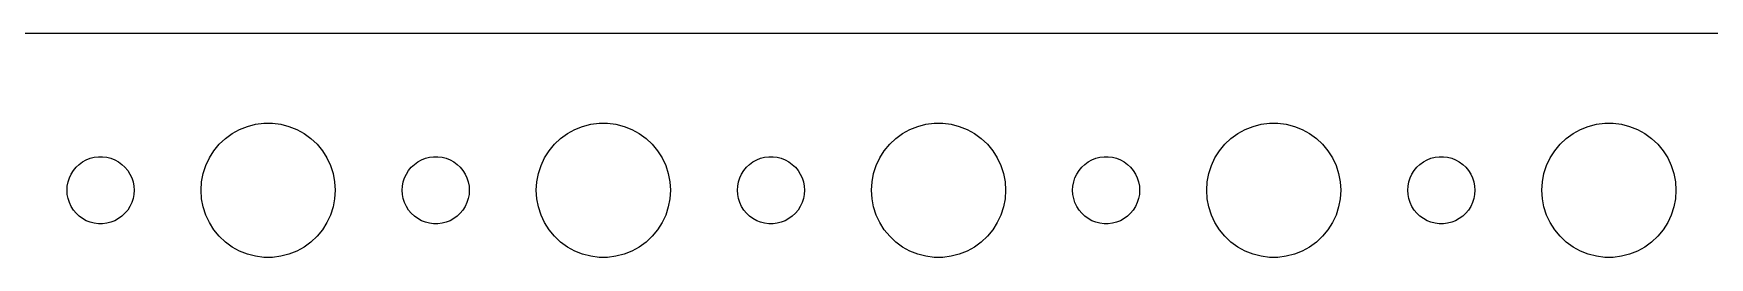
# Model space of a CAD drawing. Header units: metres. Extents: x -150 to 150, y -149 to 149.
# Drawn here: x -3 to 72, y 139.5 to 149.5 of the extents above; entities that cross this region are included whole.
import ezdxf

# ---------------------------------------------------------------- set-up
doc = ezdxf.new("R2010")
doc.units = ezdxf.units.M

msp = doc.modelspace()

# ---------------------------------------------------------------- linework, layer by layer
for p, q in [((144.814, 149.49), (-144.814, 149.49)), ((5.31308, 144.554), (5.58772, 144.812)), ((5.58772, 144.812), (5.89252, 145.033)), ((5.89252, 145.033), (6.22266, 145.214)), ((6.22266, 145.214), (6.57294, 145.353)), ((6.57294, 145.353), (6.93785, 145.447)), ((6.93785, 145.447), (7.31161, 145.494)), ((7.31161, 145.494), (7.68837, 145.494)), ((7.68837, 145.494), (8.06213, 145.447)), ((8.06213, 145.447), (8.42705, 145.353)), ((8.42705, 145.353), (8.77733, 145.214)), ((8.77733, 145.214), (9.10747, 145.033)), ((9.10747, 145.033), (9.41226, 144.812)), ((9.41226, 144.812), (9.6869, 144.554)), ((20.3131, 144.554), (20.5877, 144.812)), ((20.5877, 144.812), (20.8925, 145.033)), ((20.8925, 145.033), (21.2227, 145.214)), ((21.2227, 145.214), (21.5729, 145.353)), ((21.5729, 145.353), (21.9379, 145.447)), ((21.9379, 145.447), (22.3116, 145.494)), ((22.3116, 145.494), (22.6884, 145.494)), ((22.6884, 145.494), (23.0621, 145.447)), ((23.0621, 145.447), (23.427, 145.353)), ((23.427, 145.353), (23.7773, 145.214)), ((23.7773, 145.214), (24.1075, 145.033)), ((24.1075, 145.033), (24.4123, 144.812)), ((24.4123, 144.812), (24.6869, 144.554)), ((35.3131, 144.554), (35.5877, 144.812)), ((35.5877, 144.812), (35.8925, 145.033)), ((35.8925, 145.033), (36.2227, 145.214)), ((36.2227, 145.214), (36.5729, 145.353)), ((36.5729, 145.353), (36.9379, 145.447)), ((36.9379, 145.447), (37.3116, 145.494)), ((37.3116, 145.494), (37.6884, 145.494)), ((37.6884, 145.494), (38.0621, 145.447)), ((38.0621, 145.447), (38.427, 145.353)), ((38.427, 145.353), (38.7773, 145.214)), ((38.7773, 145.214), (39.1075, 145.033)), ((39.1075, 145.033), (39.4123, 144.812)), ((39.4123, 144.812), (39.6869, 144.554)), ((50.3131, 144.554), (50.5877, 144.812)), ((50.5877, 144.812), (50.8925, 145.033)), ((50.8925, 145.033), (51.2227, 145.214)), ((51.2227, 145.214), (51.5729, 145.353)), ((51.5729, 145.353), (51.9379, 145.447)), ((51.9379, 145.447), (52.3116, 145.494)), ((52.3116, 145.494), (52.6884, 145.494)), ((52.6884, 145.494), (53.0621, 145.447)), ((53.0621, 145.447), (53.427, 145.353)), ((53.427, 145.353), (53.7773, 145.214)), ((53.7773, 145.214), (54.1075, 145.033)), ((54.1075, 145.033), (54.4123, 144.812)), ((54.4123, 144.812), (54.6869, 144.554)), ((65.3131, 144.554), (65.5877, 144.812)), ((65.5877, 144.812), (65.8925, 145.033)), ((65.8925, 145.033), (66.2227, 145.214)), ((66.2227, 145.214), (66.573, 145.353)), ((66.573, 145.353), (66.9379, 145.447)), ((66.9379, 145.447), (67.3116, 145.494)), ((67.3116, 145.494), (67.6884, 145.494)), ((67.6884, 145.494), (68.0621, 145.447)), ((68.0621, 145.447), (68.427, 145.353)), ((68.427, 145.353), (68.7773, 145.214)), ((68.7773, 145.214), (69.1075, 145.033)), ((69.1075, 145.033), (69.4123, 144.812)), ((69.4123, 144.812), (69.6869, 144.554)), ((4.87108, 143.945), (5.07294, 144.263)), ((5.07294, 144.263), (5.31308, 144.554)), ((9.6869, 144.554), (9.92705, 144.263)), ((9.92705, 144.263), (10.1289, 143.945)), ((19.8711, 143.945), (20.0729, 144.263)), ((20.0729, 144.263), (20.3131, 144.554)), ((24.6869, 144.554), (24.927, 144.263)), ((24.927, 144.263), (25.1289, 143.945)), ((34.8711, 143.945), (35.0729, 144.263)), ((35.0729, 144.263), (35.3131, 144.554)), ((39.6869, 144.554), (39.927, 144.263)), ((39.927, 144.263), (40.1289, 143.945)), ((49.8711, 143.945), (50.0729, 144.263)), ((50.0729, 144.263), (50.3131, 144.554)), ((54.6869, 144.554), (54.927, 144.263)), ((54.927, 144.263), (55.1289, 143.945)), ((64.8711, 143.945), (65.073, 144.263)), ((65.073, 144.263), (65.3131, 144.554)), ((69.6869, 144.554), (69.927, 144.263)), ((69.927, 144.263), (70.1289, 143.945)), ((-1.31445, 143.223), (-1.21352, 143.382)), ((-1.21352, 143.382), (-1.09344, 143.527)), ((-1.09344, 143.527), (-0.95613, 143.656)), ((-0.95613, 143.656), (-0.80373, 143.766)), ((-0.80373, 143.766), (-0.63866, 143.857)), ((-0.63866, 143.857), (-0.46352, 143.927)), ((-0.46352, 143.927), (-0.28107, 143.973)), ((-0.28107, 143.973), (-0.09418, 143.997)), ((-0.09418, 143.997), (0.09418, 143.997)), ((0.09418, 143.997), (0.28107, 143.973)), ((0.28107, 143.973), (0.46352, 143.927)), ((0.46352, 143.927), (0.63866, 143.857)), ((0.63866, 143.857), (0.80373, 143.766)), ((0.80373, 143.766), (0.95613, 143.656)), ((0.95613, 143.656), (1.09344, 143.527)), ((1.09344, 143.527), (1.21352, 143.382)), ((1.21352, 143.382), (1.31445, 143.223)), ((4.59424, 143.246), (4.71066, 143.604)), ((4.71066, 143.604), (4.87108, 143.945)), ((10.1289, 143.945), (10.2893, 143.604)), ((10.2893, 143.604), (10.4057, 143.246)), ((13.6855, 143.223), (13.7865, 143.382)), ((13.7865, 143.382), (13.9065, 143.527)), ((13.9065, 143.527), (14.0439, 143.656)), ((14.0439, 143.656), (14.1963, 143.766)), ((14.1963, 143.766), (14.3613, 143.857)), ((14.3613, 143.857), (14.5365, 143.927)), ((14.5365, 143.927), (14.7189, 143.973)), ((14.7189, 143.973), (14.9058, 143.997)), ((14.9058, 143.997), (15.0942, 143.997)), ((15.0942, 143.997), (15.2811, 143.973)), ((15.2811, 143.973), (15.4635, 143.927)), ((15.4635, 143.927), (15.6387, 143.857)), ((15.6387, 143.857), (15.8037, 143.766)), ((15.8037, 143.766), (15.9561, 143.656)), ((15.9561, 143.656), (16.0934, 143.527)), ((16.0934, 143.527), (16.2135, 143.382)), ((16.2135, 143.382), (16.3145, 143.223)), ((19.5942, 143.246), (19.7107, 143.604)), ((19.7107, 143.604), (19.8711, 143.945)), ((25.1289, 143.945), (25.2893, 143.604)), ((25.2893, 143.604), (25.4057, 143.246)), ((28.6855, 143.223), (28.7865, 143.382)), ((28.7865, 143.382), (28.9065, 143.527)), ((28.9065, 143.527), (29.0439, 143.656)), ((29.0439, 143.656), (29.1963, 143.766)), ((29.1963, 143.766), (29.3613, 143.857)), ((29.3613, 143.857), (29.5365, 143.927)), ((29.5365, 143.927), (29.7189, 143.973)), ((29.7189, 143.973), (29.9058, 143.997)), ((29.9058, 143.997), (30.0942, 143.997)), ((30.0942, 143.997), (30.2811, 143.973)), ((30.2811, 143.973), (30.4635, 143.927)), ((30.4635, 143.927), (30.6387, 143.857)), ((30.6387, 143.857), (30.8037, 143.766)), ((30.8037, 143.766), (30.9561, 143.656)), ((30.9561, 143.656), (31.0934, 143.527)), ((31.0934, 143.527), (31.2135, 143.382)), ((31.2135, 143.382), (31.3145, 143.223)), ((34.5942, 143.246), (34.7107, 143.604)), ((34.7107, 143.604), (34.8711, 143.945)), ((40.1289, 143.945), (40.2893, 143.604)), ((40.2893, 143.604), (40.4057, 143.246)), ((43.6855, 143.223), (43.7865, 143.382)), ((43.7865, 143.382), (43.9065, 143.527)), ((43.9065, 143.527), (44.0439, 143.656)), ((44.0439, 143.656), (44.1963, 143.766)), ((44.1963, 143.766), (44.3613, 143.857)), ((44.3613, 143.857), (44.5365, 143.927)), ((44.5365, 143.927), (44.7189, 143.973)), ((44.7189, 143.973), (44.9058, 143.997)), ((44.9058, 143.997), (45.0942, 143.997)), ((45.0942, 143.997), (45.2811, 143.973)), ((45.2811, 143.973), (45.4635, 143.927)), ((45.4635, 143.927), (45.6387, 143.857)), ((45.6387, 143.857), (45.8037, 143.766)), ((45.8037, 143.766), (45.9561, 143.656)), ((45.9561, 143.656), (46.0934, 143.527)), ((46.0934, 143.527), (46.2135, 143.382)), ((46.2135, 143.382), (46.3145, 143.223)), ((49.5942, 143.246), (49.7107, 143.604)), ((49.7107, 143.604), (49.8711, 143.945)), ((55.1289, 143.945), (55.2893, 143.604)), ((55.2893, 143.604), (55.4057, 143.246)), ((58.6855, 143.223), (58.7865, 143.382)), ((58.7865, 143.382), (58.9065, 143.527)), ((58.9065, 143.527), (59.0439, 143.656)), ((59.0439, 143.656), (59.1963, 143.766)), ((59.1963, 143.766), (59.3613, 143.857)), ((59.3613, 143.857), (59.5365, 143.927)), ((59.5365, 143.927), (59.7189, 143.973)), ((59.7189, 143.973), (59.9058, 143.997)), ((59.9058, 143.997), (60.0942, 143.997)), ((60.0942, 143.997), (60.2811, 143.973)), ((60.2811, 143.973), (60.4635, 143.927)), ((60.4635, 143.927), (60.6387, 143.857)), ((60.6387, 143.857), (60.8037, 143.766)), ((60.8037, 143.766), (60.9561, 143.656)), ((60.9561, 143.656), (61.0934, 143.527)), ((61.0934, 143.527), (61.2135, 143.382)), ((61.2135, 143.382), (61.3145, 143.223)), ((64.5943, 143.246), (64.7107, 143.604)), ((64.7107, 143.604), (64.8711, 143.945)), ((70.1289, 143.945), (70.2893, 143.604)), ((70.2893, 143.604), (70.4057, 143.246)), ((-1.5, 142.5), (-1.48816, 142.688)), ((-1.48816, 142.312), (-1.5, 142.5)), ((-1.48816, 142.688), (-1.45287, 142.873)), ((-1.45287, 142.873), (-1.39465, 143.052)), ((-1.39465, 143.052), (-1.31445, 143.223)), ((1.31445, 143.223), (1.39465, 143.052)), ((1.39465, 143.052), (1.45287, 142.873)), ((1.45287, 142.873), (1.48816, 142.688)), ((1.48816, 142.688), (1.5, 142.5)), ((1.5, 142.5), (1.48816, 142.312)), ((4.5, 142.5), (4.52365, 142.876)), ((4.52365, 142.124), (4.5, 142.5)), ((4.52365, 142.876), (4.59424, 143.246)), ((10.4057, 143.246), (10.4763, 142.876)), ((10.4763, 142.876), (10.5, 142.5)), ((10.5, 142.5), (10.4763, 142.124)), ((13.5, 142.5), (13.5118, 142.688)), ((13.5118, 142.312), (13.5, 142.5)), ((13.5118, 142.688), (13.5471, 142.873)), ((13.5471, 142.873), (13.6053, 143.052)), ((13.6053, 143.052), (13.6855, 143.223)), ((16.3145, 143.223), (16.3947, 143.052)), ((16.3947, 143.052), (16.4529, 142.873)), ((16.4529, 142.873), (16.4882, 142.688)), ((16.4882, 142.688), (16.5, 142.5)), ((16.5, 142.5), (16.4882, 142.312)), ((19.5, 142.5), (19.5237, 142.876)), ((19.5237, 142.124), (19.5, 142.5)), ((19.5237, 142.876), (19.5942, 143.246)), ((25.4057, 143.246), (25.4763, 142.876)), ((25.4763, 142.876), (25.5, 142.5)), ((25.5, 142.5), (25.4763, 142.124)), ((28.5, 142.5), (28.5118, 142.688)), ((28.5118, 142.312), (28.5, 142.5)), ((28.5118, 142.688), (28.5471, 142.873)), ((28.5471, 142.873), (28.6053, 143.052)), ((28.6053, 143.052), (28.6855, 143.223)), ((31.3145, 143.223), (31.3947, 143.052)), ((31.3947, 143.052), (31.4529, 142.873)), ((31.4529, 142.873), (31.4882, 142.688)), ((31.4882, 142.688), (31.5, 142.5)), ((31.5, 142.5), (31.4882, 142.312)), ((34.5, 142.5), (34.5237, 142.876)), ((34.5237, 142.124), (34.5, 142.5)), ((34.5237, 142.876), (34.5942, 143.246)), ((40.4057, 143.246), (40.4763, 142.876)), ((40.4763, 142.876), (40.5, 142.5)), ((40.5, 142.5), (40.4763, 142.124)), ((43.5, 142.5), (43.5118, 142.688)), ((43.5118, 142.312), (43.5, 142.5)), ((43.5118, 142.688), (43.5471, 142.873)), ((43.5471, 142.873), (43.6053, 143.052)), ((43.6053, 143.052), (43.6855, 143.223)), ((46.3145, 143.223), (46.3947, 143.052)), ((46.3947, 143.052), (46.4529, 142.873)), ((46.4529, 142.873), (46.4882, 142.688)), ((46.4882, 142.688), (46.5, 142.5)), ((46.5, 142.5), (46.4882, 142.312)), ((49.5, 142.5), (49.5237, 142.876)), ((49.5237, 142.124), (49.5, 142.5)), ((49.5237, 142.876), (49.5942, 143.246)), ((55.4057, 143.246), (55.4763, 142.876)), ((55.4763, 142.876), (55.5, 142.5)), ((55.5, 142.5), (55.4763, 142.124)), ((58.5, 142.5), (58.5118, 142.688)), ((58.5118, 142.312), (58.5, 142.5)), ((58.5118, 142.688), (58.5471, 142.873)), ((58.5471, 142.873), (58.6053, 143.052)), ((58.6053, 143.052), (58.6855, 143.223)), ((61.3145, 143.223), (61.3947, 143.052)), ((61.3947, 143.052), (61.4529, 142.873)), ((61.4529, 142.873), (61.4882, 142.688)), ((61.4882, 142.688), (61.5, 142.5)), ((61.5, 142.5), (61.4882, 142.312)), ((64.5, 142.5), (64.5237, 142.876)), ((64.5237, 142.124), (64.5, 142.5)), ((64.5237, 142.876), (64.5943, 143.246)), ((70.4057, 143.246), (70.4763, 142.876)), ((70.4763, 142.876), (70.5, 142.5)), ((70.5, 142.5), (70.4763, 142.124)), ((-1.45287, 142.127), (-1.48816, 142.312)), ((-1.39465, 141.948), (-1.45287, 142.127)), ((-1.31445, 141.777), (-1.39465, 141.948)), ((-1.21352, 141.618), (-1.31445, 141.777)), ((1.31445, 141.777), (1.21352, 141.618)), ((1.39465, 141.948), (1.31445, 141.777)), ((1.45287, 142.127), (1.39465, 141.948)), ((1.48816, 142.312), (1.45287, 142.127)), ((4.59424, 141.754), (4.52365, 142.124)), ((4.71066, 141.396), (4.59424, 141.754)), ((10.4057, 141.754), (10.2893, 141.396)), ((10.4763, 142.124), (10.4057, 141.754)), ((13.5471, 142.127), (13.5118, 142.312)), ((13.6053, 141.948), (13.5471, 142.127)), ((13.6855, 141.777), (13.6053, 141.948)), ((13.7865, 141.618), (13.6855, 141.777)), ((16.3145, 141.777), (16.2135, 141.618)), ((16.3947, 141.948), (16.3145, 141.777)), ((16.4529, 142.127), (16.3947, 141.948)), ((16.4882, 142.312), (16.4529, 142.127)), ((19.5942, 141.754), (19.5237, 142.124)), ((19.7107, 141.396), (19.5942, 141.754)), ((25.4057, 141.754), (25.2893, 141.396)), ((25.4763, 142.124), (25.4057, 141.754)), ((28.5471, 142.127), (28.5118, 142.312)), ((28.6053, 141.948), (28.5471, 142.127)), ((28.6855, 141.777), (28.6053, 141.948)), ((28.7865, 141.618), (28.6855, 141.777)), ((31.3145, 141.777), (31.2135, 141.618)), ((31.3947, 141.948), (31.3145, 141.777)), ((31.4529, 142.127), (31.3947, 141.948)), ((31.4882, 142.312), (31.4529, 142.127)), ((34.5942, 141.754), (34.5237, 142.124)), ((34.7107, 141.396), (34.5942, 141.754)), ((40.4057, 141.754), (40.2893, 141.396)), ((40.4763, 142.124), (40.4057, 141.754)), ((43.5471, 142.127), (43.5118, 142.312)), ((43.6053, 141.948), (43.5471, 142.127)), ((43.6855, 141.777), (43.6053, 141.948)), ((43.7865, 141.618), (43.6855, 141.777)), ((46.3145, 141.777), (46.2135, 141.618)), ((46.3947, 141.948), (46.3145, 141.777)), ((46.4529, 142.127), (46.3947, 141.948)), ((46.4882, 142.312), (46.4529, 142.127)), ((49.5942, 141.754), (49.5237, 142.124)), ((49.7107, 141.396), (49.5942, 141.754)), ((55.4057, 141.754), (55.2893, 141.396)), ((55.4763, 142.124), (55.4057, 141.754)), ((58.5471, 142.127), (58.5118, 142.312)), ((58.6053, 141.948), (58.5471, 142.127)), ((58.6855, 141.777), (58.6053, 141.948)), ((58.7865, 141.618), (58.6855, 141.777)), ((61.3145, 141.777), (61.2135, 141.618)), ((61.3947, 141.948), (61.3145, 141.777)), ((61.4529, 142.127), (61.3947, 141.948)), ((61.4882, 142.312), (61.4529, 142.127)), ((64.5943, 141.754), (64.5237, 142.124)), ((64.7107, 141.396), (64.5943, 141.754)), ((70.4057, 141.754), (70.2893, 141.396)), ((70.4763, 142.124), (70.4057, 141.754)), ((-1.09344, 141.473), (-1.21352, 141.618)), ((-0.95613, 141.344), (-1.09344, 141.473)), ((-0.80373, 141.234), (-0.95613, 141.344)), ((-0.63866, 141.143), (-0.80373, 141.234)), ((-0.46352, 141.073), (-0.63866, 141.143)), ((-0.28107, 141.027), (-0.46352, 141.073)), ((-0.09418, 141.003), (-0.28107, 141.027)), ((0.09418, 141.003), (-0.09418, 141.003)), ((0.28107, 141.027), (0.09418, 141.003)), ((0.46352, 141.073), (0.28107, 141.027)), ((0.63866, 141.143), (0.46352, 141.073)), ((0.80373, 141.234), (0.63866, 141.143)), ((0.95613, 141.344), (0.80373, 141.234)), ((1.09344, 141.473), (0.95613, 141.344)), ((1.21352, 141.618), (1.09344, 141.473)), ((4.87108, 141.055), (4.71066, 141.396)), ((5.07294, 140.737), (4.87108, 141.055)), ((10.1289, 141.055), (9.92705, 140.737)), ((10.2893, 141.396), (10.1289, 141.055)), ((13.9065, 141.473), (13.7865, 141.618)), ((14.0439, 141.344), (13.9065, 141.473)), ((14.1963, 141.234), (14.0439, 141.344)), ((14.3613, 141.143), (14.1963, 141.234)), ((14.5365, 141.073), (14.3613, 141.143)), ((14.7189, 141.027), (14.5365, 141.073)), ((14.9058, 141.003), (14.7189, 141.027)), ((15.0942, 141.003), (14.9058, 141.003)), ((15.2811, 141.027), (15.0942, 141.003)), ((15.4635, 141.073), (15.2811, 141.027)), ((15.6387, 141.143), (15.4635, 141.073)), ((15.8037, 141.234), (15.6387, 141.143)), ((15.9561, 141.344), (15.8037, 141.234)), ((16.0934, 141.473), (15.9561, 141.344)), ((16.2135, 141.618), (16.0934, 141.473)), ((19.8711, 141.055), (19.7107, 141.396)), ((20.0729, 140.737), (19.8711, 141.055)), ((25.1289, 141.055), (24.927, 140.737)), ((25.2893, 141.396), (25.1289, 141.055)), ((28.9065, 141.473), (28.7865, 141.618)), ((29.0439, 141.344), (28.9065, 141.473)), ((29.1963, 141.234), (29.0439, 141.344)), ((29.3613, 141.143), (29.1963, 141.234)), ((29.5365, 141.073), (29.3613, 141.143)), ((29.7189, 141.027), (29.5365, 141.073)), ((29.9058, 141.003), (29.7189, 141.027)), ((30.0942, 141.003), (29.9058, 141.003)), ((30.2811, 141.027), (30.0942, 141.003)), ((30.4635, 141.073), (30.2811, 141.027)), ((30.6387, 141.143), (30.4635, 141.073)), ((30.8037, 141.234), (30.6387, 141.143)), ((30.9561, 141.344), (30.8037, 141.234)), ((31.0934, 141.473), (30.9561, 141.344)), ((31.2135, 141.618), (31.0934, 141.473)), ((34.8711, 141.055), (34.7107, 141.396)), ((35.0729, 140.737), (34.8711, 141.055)), ((40.1289, 141.055), (39.927, 140.737)), ((40.2893, 141.396), (40.1289, 141.055)), ((43.9065, 141.473), (43.7865, 141.618)), ((44.0439, 141.344), (43.9065, 141.473)), ((44.1963, 141.234), (44.0439, 141.344)), ((44.3613, 141.143), (44.1963, 141.234)), ((44.5365, 141.073), (44.3613, 141.143)), ((44.7189, 141.027), (44.5365, 141.073)), ((44.9058, 141.003), (44.7189, 141.027)), ((45.0942, 141.003), (44.9058, 141.003)), ((45.2811, 141.027), (45.0942, 141.003)), ((45.4635, 141.073), (45.2811, 141.027)), ((45.6387, 141.143), (45.4635, 141.073)), ((45.8037, 141.234), (45.6387, 141.143)), ((45.9561, 141.344), (45.8037, 141.234)), ((46.0934, 141.473), (45.9561, 141.344)), ((46.2135, 141.618), (46.0934, 141.473)), ((49.8711, 141.055), (49.7107, 141.396)), ((50.0729, 140.737), (49.8711, 141.055)), ((55.1289, 141.055), (54.927, 140.737)), ((55.2893, 141.396), (55.1289, 141.055)), ((58.9065, 141.473), (58.7865, 141.618)), ((59.0439, 141.344), (58.9065, 141.473)), ((59.1963, 141.234), (59.0439, 141.344)), ((59.3613, 141.143), (59.1963, 141.234)), ((59.5365, 141.073), (59.3613, 141.143)), ((59.7189, 141.027), (59.5365, 141.073)), ((59.9058, 141.003), (59.7189, 141.027)), ((60.0942, 141.003), (59.9058, 141.003)), ((60.2811, 141.027), (60.0942, 141.003)), ((60.4635, 141.073), (60.2811, 141.027)), ((60.6387, 141.143), (60.4635, 141.073)), ((60.8037, 141.234), (60.6387, 141.143)), ((60.9561, 141.344), (60.8037, 141.234)), ((61.0934, 141.473), (60.9561, 141.344)), ((61.2135, 141.618), (61.0934, 141.473)), ((64.8711, 141.055), (64.7107, 141.396)), ((65.073, 140.737), (64.8711, 141.055)), ((70.1289, 141.055), (69.927, 140.737)), ((70.2893, 141.396), (70.1289, 141.055)), ((5.31308, 140.446), (5.07294, 140.737)), ((5.58772, 140.188), (5.31308, 140.446)), ((9.6869, 140.446), (9.41226, 140.188)), ((9.92705, 140.737), (9.6869, 140.446)), ((20.3131, 140.446), (20.0729, 140.737)), ((20.5877, 140.188), (20.3131, 140.446)), ((24.6869, 140.446), (24.4123, 140.188)), ((24.927, 140.737), (24.6869, 140.446)), ((35.3131, 140.446), (35.0729, 140.737)), ((35.5877, 140.188), (35.3131, 140.446)), ((39.6869, 140.446), (39.4123, 140.188)), ((39.927, 140.737), (39.6869, 140.446)), ((50.3131, 140.446), (50.0729, 140.737)), ((50.5877, 140.188), (50.3131, 140.446)), ((54.6869, 140.446), (54.4123, 140.188)), ((54.927, 140.737), (54.6869, 140.446)), ((65.3131, 140.446), (65.073, 140.737)), ((65.5877, 140.188), (65.3131, 140.446)), ((69.6869, 140.446), (69.4123, 140.188)), ((69.927, 140.737), (69.6869, 140.446)), ((5.89252, 139.967), (5.58772, 140.188)), ((6.22266, 139.786), (5.89252, 139.967)), ((6.57294, 139.647), (6.22266, 139.786)), ((6.93785, 139.553), (6.57294, 139.647)), ((7.31161, 139.506), (6.93785, 139.553)), ((7.68837, 139.506), (7.31161, 139.506)), ((8.06213, 139.553), (7.68837, 139.506)), ((8.42705, 139.647), (8.06213, 139.553)), ((8.77733, 139.786), (8.42705, 139.647)), ((9.10747, 139.967), (8.77733, 139.786)), ((9.41226, 140.188), (9.10747, 139.967)), ((20.8925, 139.967), (20.5877, 140.188)), ((21.2227, 139.786), (20.8925, 139.967)), ((21.5729, 139.647), (21.2227, 139.786)), ((21.9379, 139.553), (21.5729, 139.647)), ((22.3116, 139.506), (21.9379, 139.553)), ((22.6884, 139.506), (22.3116, 139.506)), ((23.0621, 139.553), (22.6884, 139.506)), ((23.427, 139.647), (23.0621, 139.553)), ((23.7773, 139.786), (23.427, 139.647)), ((24.1075, 139.967), (23.7773, 139.786)), ((24.4123, 140.188), (24.1075, 139.967)), ((35.8925, 139.967), (35.5877, 140.188)), ((36.2227, 139.786), (35.8925, 139.967)), ((36.5729, 139.647), (36.2227, 139.786)), ((36.9379, 139.553), (36.5729, 139.647)), ((37.3116, 139.506), (36.9379, 139.553)), ((37.6884, 139.506), (37.3116, 139.506)), ((38.0621, 139.553), (37.6884, 139.506)), ((38.427, 139.647), (38.0621, 139.553)), ((38.7773, 139.786), (38.427, 139.647)), ((39.1075, 139.967), (38.7773, 139.786)), ((39.4123, 140.188), (39.1075, 139.967)), ((50.8925, 139.967), (50.5877, 140.188)), ((51.2227, 139.786), (50.8925, 139.967)), ((51.5729, 139.647), (51.2227, 139.786)), ((51.9379, 139.553), (51.5729, 139.647)), ((52.3116, 139.506), (51.9379, 139.553)), ((52.6884, 139.506), (52.3116, 139.506)), ((53.0621, 139.553), (52.6884, 139.506)), ((53.427, 139.647), (53.0621, 139.553)), ((53.7773, 139.786), (53.427, 139.647)), ((54.1075, 139.967), (53.7773, 139.786)), ((54.4123, 140.188), (54.1075, 139.967)), ((65.8925, 139.967), (65.5877, 140.188)), ((66.2227, 139.786), (65.8925, 139.967)), ((66.573, 139.647), (66.2227, 139.786)), ((66.9379, 139.553), (66.573, 139.647)), ((67.3116, 139.506), (66.9379, 139.553)), ((67.6884, 139.506), (67.3116, 139.506)), ((68.0621, 139.553), (67.6884, 139.506)), ((68.427, 139.647), (68.0621, 139.553)), ((68.7773, 139.786), (68.427, 139.647)), ((69.1075, 139.967), (68.7773, 139.786)), ((69.4123, 140.188), (69.1075, 139.967))]:
    msp.add_line(p, q)

doc.saveas('drawing.dxf')
